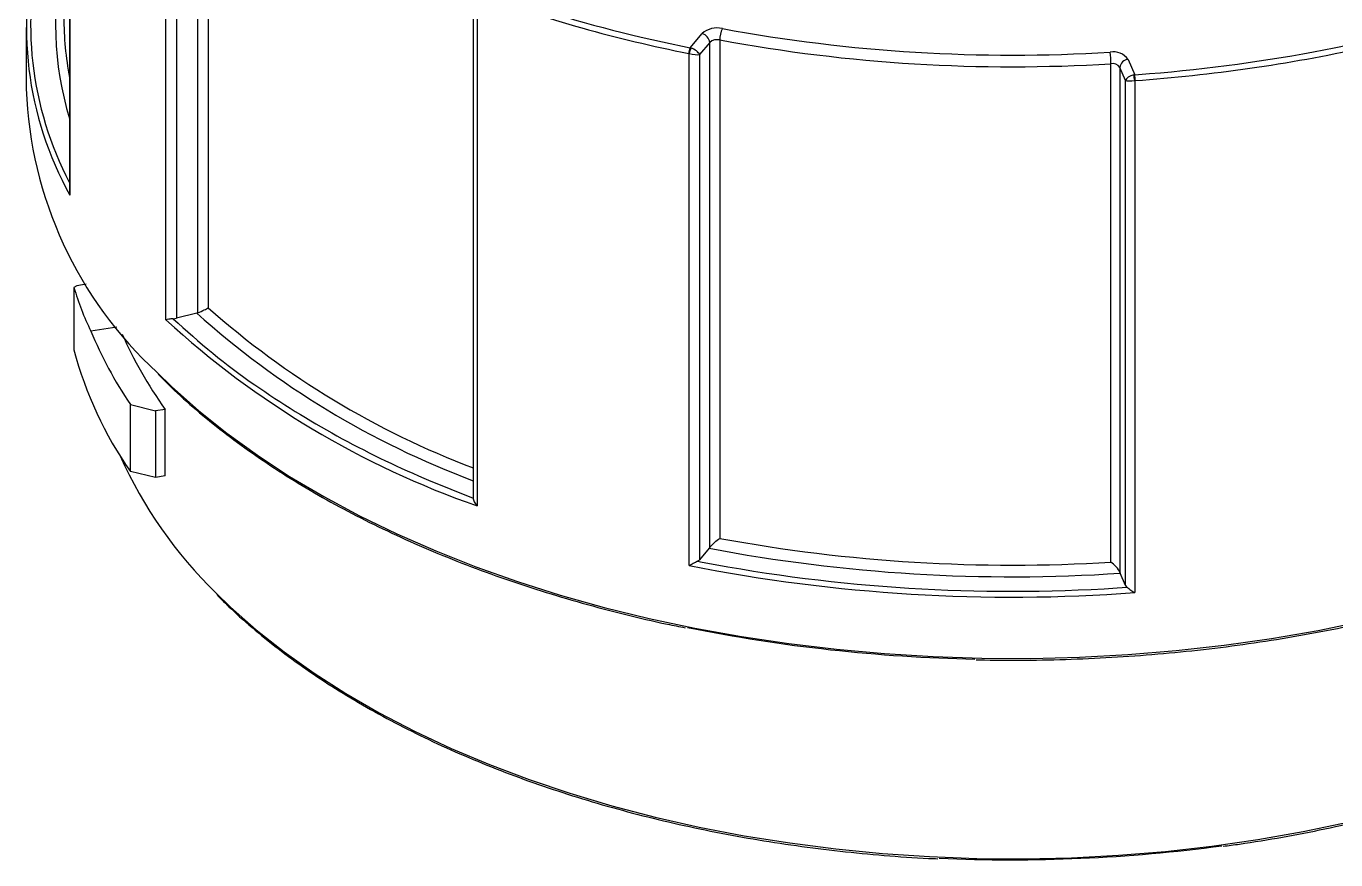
# Model space of a CAD drawing. Header units: millimetres. Extents: x 2517 to 4431, y 863 to 2540.
# Drawn here: x 3298.61 to 3323.68, y 961.42 to 977.38 of the extents above; entities that cross this region are included whole.
import ezdxf

# ---------------------------------------------------------------- set-up
doc = ezdxf.new("R2010")
doc.units = ezdxf.units.MM
doc.layers.add('实线', color=7, linetype='Continuous', lineweight=25)

msp = doc.modelspace()

# ---------------------------------------------------------------- linework, layer by layer
at = {"layer": '实线'}
for p, q in [((3299.4412, 983.9626), (3299.4412, 974.1957)), ((3299.4483, 983.9406), (3299.4483, 974.1425)), ((3301.2861, 971.7597), (3301.2861, 981.5577)), ((3301.4885, 981.4559), (3301.4885, 971.788)), ((3301.8952, 971.8938), (3301.8952, 981.5604)), ((3302.0959, 981.525), (3302.0959, 971.9878)), ((3307.1704, 978.0377), (3307.1704, 968.3401)), ((3307.2435, 977.9964), (3307.2435, 968.1983)), ((3298.611, 977.3524), (3298.611, 976.1766)), ((3311.3216, 976.9642), (3311.5521, 977.237)), ((3311.6959, 977.0659), (3311.5008, 976.8349)), ((3311.6959, 967.3992), (3311.6959, 977.0659)), ((3311.8891, 977.1133), (3311.8891, 967.5761)), ((3311.3045, 967.0549), (3311.3045, 976.8529)), ((3311.5008, 976.8349), (3311.5008, 967.167)), ((3319.3789, 967.1216), (3319.3789, 976.6588)), ((3319.6585, 976.3399), (3319.5508, 976.5893)), ((3319.5508, 976.5893), (3319.5508, 966.9226)), ((3319.7061, 976.7423), (3319.8333, 976.4477)), ((3319.6585, 966.672), (3319.6585, 976.3399)), ((3319.8333, 976.4477), (3319.9068, 976.4532)), ((3319.8336, 976.3354), (3319.8336, 966.5374)), ((3299.5781, 972.4104), (3299.5261, 972.3751)), ((3299.5261, 972.3751), (3299.5261, 971.1818)), ((3299.7565, 972.438), (3299.5781, 972.4104)), ((3301.8753, 971.8875), (3301.4885, 971.788)), ((3300.3442, 971.6149), (3299.8505, 971.5385)), ((3300.6055, 970.1346), (3301.0846, 970.0161)), ((3300.6055, 968.8563), (3300.6055, 970.1346)), ((3301.2707, 970.0448), (3301.0846, 970.0161)), ((3301.2707, 968.771), (3301.2707, 970.0448)), ((3301.0846, 970.0161), (3301.0846, 968.7423)), ((3301.0846, 968.7423), (3300.6055, 968.8563)), ((3301.2707, 968.771), (3301.0846, 968.7423)), ((3311.6864, 967.3867), (3311.5008, 967.167)), ((3311.4621, 967.1379), (3311.5542, 967.12)), ((3319.6585, 966.672), (3319.5561, 966.9092)), ((3319.4981, 966.6267), (3319.6859, 966.6389))]:
    msp.add_line(p, q, dxfattribs=at)
at = {"layer": '实线', "flags": 128}
for points in [[(3310.3834, 977.1687), (3310.7942, 977.0751), (3311.3216, 976.9642)], [(3323.2585, 976.8865), (3323.6527, 976.9626), (3324.1802, 977.0734)], [(3301.1192, 970.7483), (3301.3993, 970.476), (3301.9073, 970.0236), (3302.4535, 969.5862), (3303.0364, 969.165), (3303.6548, 968.7609), (3304.307, 968.3749), (3304.9914, 968.0081), (3305.7065, 967.6612), (3306.4504, 967.3352), (3307.2213, 967.0308), (3308.0173, 966.7488), (3308.8365, 966.4899), (3309.6769, 966.2547), (3310.5365, 966.0437), (3311.413, 965.8576), (3312.3044, 965.6967), (3313.2085, 965.5614), (3314.1231, 965.4522), (3315.046, 965.3691), (3315.9748, 965.3126), (3316.9073, 965.2826), (3317.8413, 965.2792), (3318.7744, 965.3026), (3319.7043, 965.3525), (3320.6289, 965.4289), (3321.5457, 965.5317), (3322.4527, 965.6605), (3323.3475, 965.815), (3324.2279, 965.9949)], [(3306.2262, 968.7287), (3306.3158, 968.6902), (3307.1706, 968.3462)], [(3302.2412, 966.5315), (3302.5202, 966.2618), (3303.0164, 965.824), (3303.551, 965.4015), (3304.1226, 964.9954), (3304.7296, 964.6069), (3305.3705, 964.2369), (3306.0435, 963.8865), (3306.7469, 963.5565), (3307.4787, 963.2479), (3308.2371, 962.9614), (3309.0201, 962.6979), (3309.8255, 962.458), (3310.6512, 962.2423), (3311.4951, 962.0514), (3312.3549, 961.8859), (3313.2283, 961.7462), (3314.113, 961.6326), (3315.0067, 961.5454), (3315.9069, 961.4849), (3316.8114, 961.4512), (3317.7176, 961.4445), (3318.6233, 961.4647), (3319.5259, 961.5118), (3320.4232, 961.5857), (3321.3126, 961.6861), (3322.192, 961.8128), (3323.0589, 961.9655), (3323.911, 962.1437)]]:
    msp.add_lwpolyline(points, dxfattribs=at)
at = {"layer": '实线'}
for centre, radius, start, end in [((3305.1856, 977.3431), 6.5697, 164.65789, 209.15527), ((3305.2138, 977.4103), 6.5185, 165.33864, 207.67858), ((3305.3771, 977.4162), 6.2052, 166.99719, 196.94242), ((3316.4482, 1002.9062), 26.5557, 249.73812, 258.81149), ((3316.3542, 1002.625), 26.1471, 250.21024, 256.79993), ((3305.4421, 977.5505), 6.1111, 180.02, 190.89803), ((3311.836, 976.9145), 0.4296, 76.20209, 131.35636), ((3312.4055, 977.1114), 0.5164, 154.74512, 179.79865), ((3317.4887, 1007.4041), 30.5803, 259.54301, 273.51261), ((3311.502, 977.0489), 0.1947, 5.0039, 75.07723), ((3311.8379, 976.9046), 0.2148, 76.20231, 131.35602), ((3317.4887, 1007.4529), 30.852, 259.54299, 273.51263), ((3311.539, 976.8542), 0.2436, 153.1544, 179.75057), ((3311.6343, 976.8034), 0.3334, 152.19, 171.46317), ((3319.4218, 976.5338), 0.3525, 36.24685, 99.70977), ((3317.8856, 976.659), 1.4933, 359.9908, 8.55982), ((3317.66, 1006.9837), 30.7248, 274.07474, 282.30638), ((3317.6321, 1007.2247), 30.8555, 274.22774, 280.5066), ((3319.4087, 976.4851), 0.1763, 36.24666, 99.70986), ((3319.7218, 976.571), 0.172, 95.25083, 173.91052), ((3317.8564, 976.0443), 1.9985, 8.37493, 11.55813), ((3319.2192, 976.3367), 0.624, 359.99441, 10.25382), ((3306.359, 976.463), 7.7533, 182.11695, 227.48244), ((3312.9849, 984.2522), 16.6226, 228.06055, 249.52509), ((3313.0296, 984.3541), 16.5066, 228.51861, 249.20901), ((3312.8863, 984.4011), 17.1572, 227.45929, 250.79883), ((3301.4243, 972.0422), 0.2622, 270.46594, 284.17098), ((3310.7717, 981.6917), 13.6226, 226.68461, 235.1398), ((3306.6233, 973.0627), 7.3422, 194.84357, 214.95332), ((3313.3811, 985.5537), 18.2831, 235.34763, 246.96231), ((3308.2554, 972.6808), 8.6014, 204.20394, 225.63588), ((3317.4887, 997.9157), 30.852, 259.54299, 273.51263), ((3317.4897, 997.9417), 31.1012, 259.24593, 273.8097), ((3317.4891, 998.4405), 31.9892, 258.85259, 274.20303), ((3311.4094, 967.248), 0.1221, 295.56018, 318.434), ((3317.4886, 998.4751), 31.9117, 259.2827, 273.61029), ((3319.7363, 966.7084), 0.0858, 205.02484, 233.99824), ((3317.4084, 996.4512), 31.1915, 258.65439, 268.83476), ((3317.4915, 991.4602), 30.036, 267.32425, 277.67378)]:
    msp.add_arc(centre, radius, start, end, dxfattribs=at)
for centre, major_axis, ratio, start_param, end_param in [((3311.357, 976.8753), (0.1599, -0.0299), 0.2035259, 4.4165855, 5.8674363), ((3311.357, 976.8753), (0.1444, -0.0759), 0.4283059, 0.4605953, 1.9114461), ((3319.8138, 976.3622), (0.1549, 0.044), 0.497172, 1.4264613, 2.8773121), ((3319.8138, 976.3622), (0.16, 0.0163), 0.1793364, 3.3676331, 4.8184839), ((3317.491, 974.0567), (18.1585, 0.4526), 0.5080497, 3.275652, 3.3687007), ((3317.491, 974.0224), (18.1599, -0.103), 0.5910425, 3.3847147, 3.5218198), ((3317.491, 974.0224), (17.5999, -0.0998), 0.5910425, 3.3976109, 3.5435327)]:
    msp.add_ellipse(centre, major_axis=major_axis, ratio=ratio, start_param=start_param, end_param=end_param, dxfattribs=at)
for points in [[(3311.3045, 976.8529), (3311.3015, 976.8539), (3311.2984, 976.8546), (3311.2954, 976.8552)], [(3311.3216, 976.9642), (3311.3275, 976.9628), (3311.3335, 976.961), (3311.3393, 976.959)], [(3319.8333, 976.4477), (3319.827, 976.4471), (3319.8207, 976.4461), (3319.8144, 976.4448)], [(3319.8432, 976.3366), (3319.84, 976.3364), (3319.8368, 976.336), (3319.8336, 976.3354)], [(3301.8753, 971.8875), (3301.8819, 971.8892), (3301.8886, 971.8913), (3301.8952, 971.8938)], [(3311.6864, 967.3867), (3311.6896, 967.3905), (3311.6928, 967.3947), (3311.6959, 967.3992)], [(3319.5508, 966.9226), (3319.5526, 966.9178), (3319.5543, 966.9133), (3319.5561, 966.9092)]]:
    msp.add_open_spline(points, degree=3, dxfattribs=at)
for points, knots in [([(3299.4437, 974.1957), (3299.443, 974.1874), (3299.4415, 974.1705), (3299.4457, 974.1526), (3299.4481, 974.1432), (3299.4483, 974.1425)], [0, 0, 0, 0, 0.4686812, 0.9603322, 1, 1, 1, 1]), ([(3301.8952, 971.8938), (3301.9386, 971.9102), (3301.9833, 971.9298), (3302.0519, 971.9626), (3302.0784, 971.9769), (3302.0959, 971.9878)], [0, 0, 0, 0, 0.5, 0.5, 1, 1, 1, 1]), ([(3301.4264, 971.7801), (3301.3944, 971.7797), (3301.3651, 971.7744), (3301.3176, 971.7657), (3301.2992, 971.7617), (3301.2861, 971.7597)], [0, 0, 0, 0, 0.5, 0.5, 1, 1, 1, 1]), ([(3316.7972, 965.2527), (3316.8501, 965.251), (3317.1982, 965.2399), (3317.8432, 965.2428), (3318.7298, 965.2627), (3319.6138, 965.3088), (3320.4931, 965.3784), (3321.3658, 965.4719), (3322.2299, 965.5889), (3323.0836, 965.7294), (3323.925, 965.8929), (3324.7522, 966.0791), (3325.5634, 966.2875), (3326.3568, 966.5179), (3327.1306, 966.7695), (3327.8833, 967.042), (3328.613, 967.3346), (3329.3182, 967.6469), (3329.9973, 967.978), (3330.6489, 968.3273), (3331.2714, 968.694), (3331.8635, 969.0773), (3332.4237, 969.4765), (3332.952, 969.8903), (3333.4421, 970.3193), (3333.7667, 970.6216), (3333.9171, 970.7838), (3333.9273, 970.7948)], [0, 0, 0, 0, 0.007697, 0.0506906, 0.0936842, 0.136678, 0.1796723, 0.2226673, 0.2656632, 0.3086602, 0.3516586, 0.3946587, 0.4376604, 0.4806643, 0.5236704, 0.5666787, 0.6096896, 0.6527029, 0.6957188, 0.7387369, 0.7817572, 0.824779, 0.8678017, 0.9108239, 0.9538442, 0.9968606, 1, 1, 1, 1]), ([(3301.1355, 970.7163), (3301.2377, 970.6138), (3301.4879, 970.3627), (3301.9272, 969.9777), (3302.4465, 969.5605), (3303.0003, 969.1584), (3303.5858, 968.7718), (3304.2021, 968.4016), (3304.8478, 968.0487), (3305.5213, 967.7138), (3306.2212, 967.3976), (3306.946, 967.1008), (3307.694, 966.8241), (3308.4637, 966.5682), (3309.253, 966.3331), (3310.0614, 966.1212), (3310.7195, 965.965), (3311.1124, 965.8877), (3311.2254, 965.8655)], [0, 0, 0, 0, 0.0457325, 0.1119728, 0.178224, 0.2444824, 0.3107449, 0.3770092, 0.4432731, 0.5095355, 0.5757954, 0.6420525, 0.7083065, 0.7745572, 0.8408047, 0.9070491, 0.9732907, 1, 1, 1, 1]), ([(3307.1706, 968.3462), (3307.1689, 968.3278), (3307.1769, 968.3001), (3307.2036, 968.247), (3307.222, 968.2211), (3307.2435, 968.1983)], [0, 0, 0, 0, 0.5, 0.5, 1, 1, 1, 1]), ([(3311.6959, 967.3992), (3311.7167, 967.4291), (3311.7529, 967.4658), (3311.8224, 967.5276), (3311.8576, 967.5548), (3311.8891, 967.5761)], [0, 0, 0, 0, 0.5, 0.5, 1, 1, 1, 1]), ([(3311.4621, 967.1379), (3311.438, 967.1257), (3311.4097, 967.1083), (3311.3551, 967.0781), (3311.3287, 967.0648), (3311.3045, 967.0549)], [0, 0, 0, 0, 0.5, 0.5, 1, 1, 1, 1]), ([(3319.5508, 966.9226), (3319.5393, 966.9545), (3319.5095, 966.9951), (3319.4465, 967.065), (3319.4119, 967.0964), (3319.3789, 967.1216)], [0, 0, 0, 0, 0.5, 0.5, 1, 1, 1, 1]), ([(3319.6859, 966.6389), (3319.7051, 966.6241), (3319.7303, 966.6034), (3319.7818, 966.5668), (3319.8082, 966.5503), (3319.8336, 966.5374)], [0, 0, 0, 0, 0.5, 0.5, 1, 1, 1, 1]), ([(3302.2584, 966.4993), (3302.3467, 966.4104), (3302.5776, 966.1779), (3302.9912, 965.8161), (3303.4936, 965.4136), (3304.0307, 965.0264), (3304.5993, 964.6547), (3305.1986, 964.2996), (3305.827, 963.9618), (3306.4829, 963.6422), (3307.1649, 963.3415), (3307.8713, 963.0605), (3308.6005, 962.7997), (3309.3507, 962.5597), (3310.1202, 962.3412), (3310.907, 962.1447), (3311.7095, 961.9706), (3312.5256, 961.8192), (3313.3534, 961.6911), (3314.1909, 961.586), (3315.0366, 961.5066), (3315.6619, 961.4601), (3316.0056, 961.4475), (3316.0643, 961.4453)], [0, 0, 0, 0, 0.0312367, 0.0816704, 0.1321133, 0.1825623, 0.2330147, 0.2834685, 0.3339218, 0.3843737, 0.4348234, 0.4852707, 0.5357152, 0.5861571, 0.6365962, 0.6870329, 0.7374672, 0.7878995, 0.8383299, 0.8887587, 0.9391863, 0.989613, 1, 1, 1, 1]), ([(3321.5261, 961.6839), (3321.63, 961.6973), (3322.0125, 961.7466), (3322.6635, 961.8562), (3323.4768, 962.0122), (3324.2754, 962.1923), (3325.058, 962.3944), (3325.8227, 962.6184), (3326.5678, 962.8636), (3327.2914, 963.1296), (3327.9918, 963.4157), (3328.6674, 963.7212), (3329.3165, 964.0455), (3329.9377, 964.3877), (3330.5295, 964.7472), (3331.0902, 965.123), (3331.6194, 965.5141), (3332.1127, 965.9206), (3332.4832, 966.2512), (3332.6761, 966.4502), (3332.729, 966.5047)], [0, 0, 0, 0, 0.0222311, 0.0819117, 0.1415943, 0.2012795, 0.2609674, 0.3206584, 0.3803528, 0.4400509, 0.4997528, 0.5594586, 0.6191682, 0.6788814, 0.7385975, 0.7983158, 0.8580349, 0.9177525, 0.9774658, 1, 1, 1, 1])]:
    msp.add_open_spline(points, degree=3, knots=knots, dxfattribs=at)

doc.saveas('drawing.dxf')
